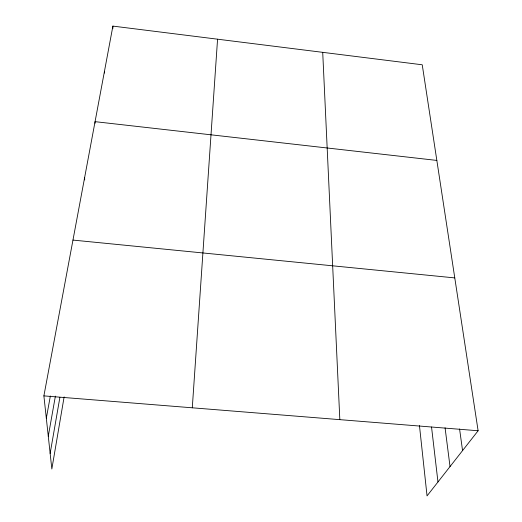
<?xml version="1.0" encoding="UTF-8"?>
<svg xmlns="http://www.w3.org/2000/svg" width="522" height="522" viewBox="0 0 522 522"><rect width="100%" height="100%" fill="white"/><g stroke="black" fill="none" stroke-linecap="round" stroke-linejoin="round"><path stroke-width="0.78" d="M104.42 73.067L104.433 71.455M112.856 28.527L112.896 26.1L422.239 64.787L478.113 430.754L427.048 495.9L419.453 425.56M192.285 407.806L217.563 39.189M64.128 396.883L51.841 468.991L43.887 395.885L112.896 26.1M50.145 453.435L59.893 397.359M48.278 436.235L55.391 396.133M46.321 418.259L50.36 396.002M43.887 395.885L478.113 430.754M72.963 240.081L454.779 277.906M436.842 160.424L95.063 121.659L95.069 123.251M459.569 428.973L462.564 450.59M445.07 427.792L450.023 466.59M431.537 427.022L437.971 481.963M322.713 52.337L339.835 419.649M84.636 177.526L84.688 179.94"/></g></svg>
